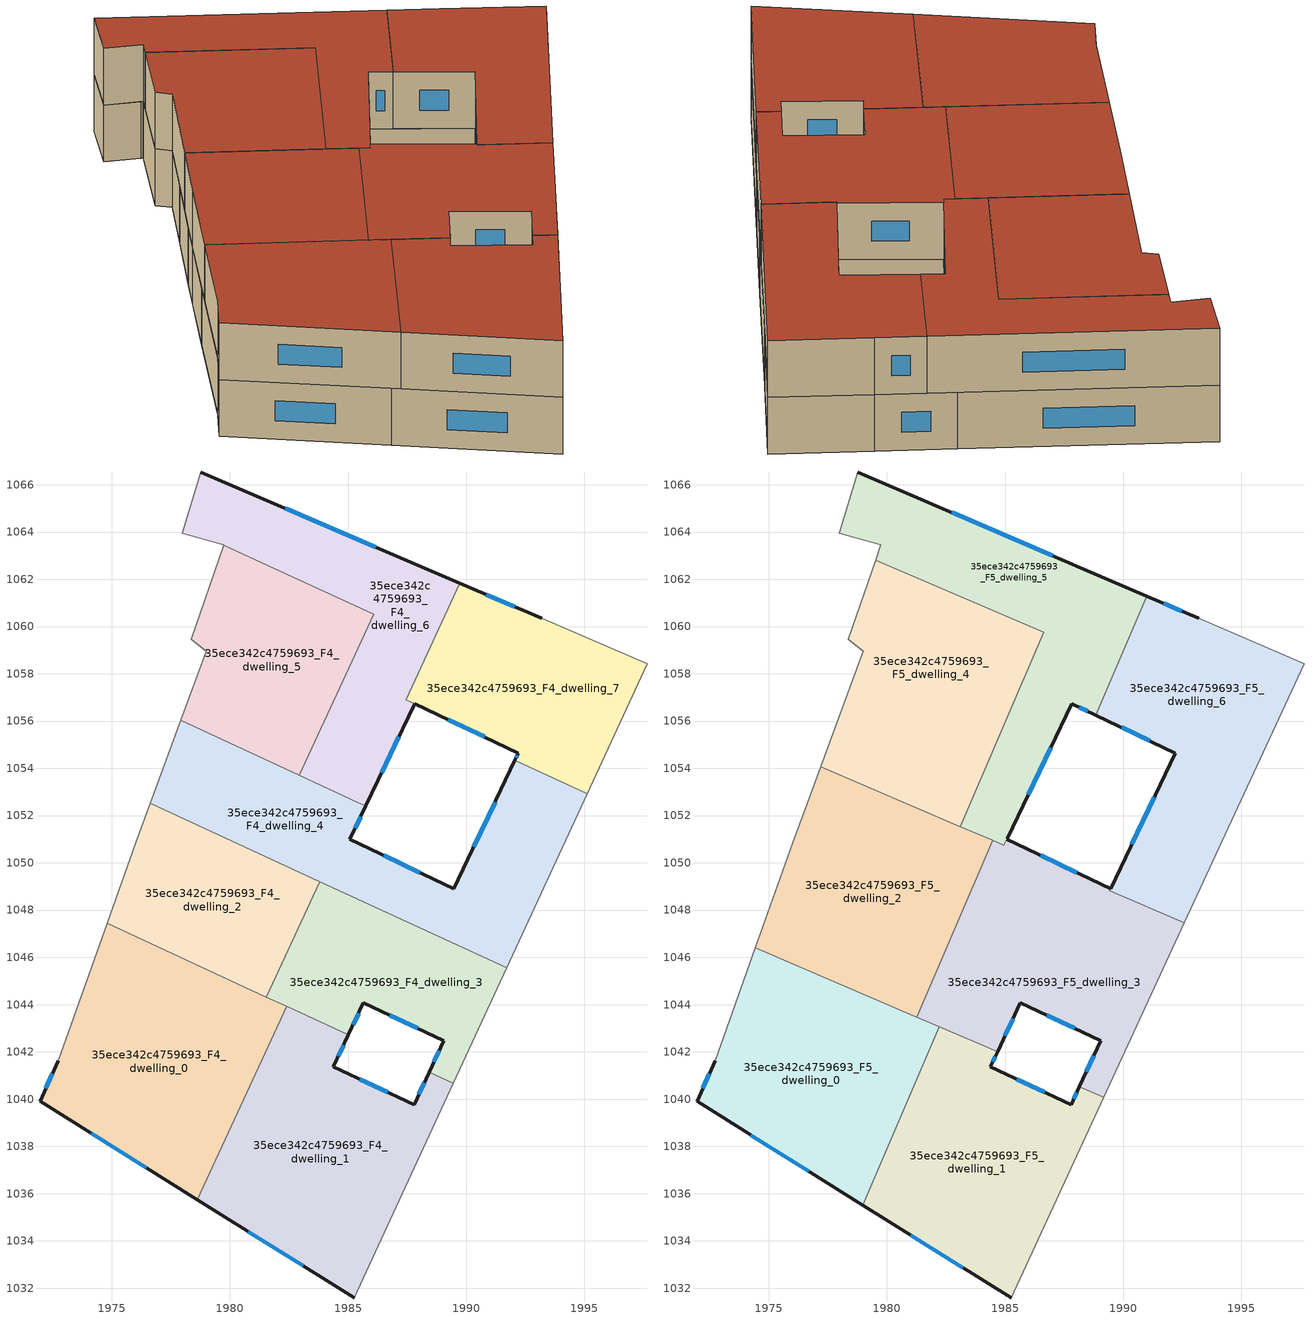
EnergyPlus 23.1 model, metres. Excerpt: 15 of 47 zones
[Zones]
35ece342c4759693_F4_dwelling_0
 floor to 35ece342c4759693_F3_dwelling_0 (EU_floor_Construction): 1982.4,1043.92 1978.61,1035.74 1971.96,1039.91 1972.74,1041.63 1974.8,1047.43 z12
 wall outside (EU_wall_Construction): 1972.74,1041.63 1971.96,1039.91 1978.61,1035.74 z12:15
 wall to 35ece342c4759693_F4_dwelling_1 (EU_wall_Construction): 1978.61,1035.74 1982.4,1043.92 z12:15
 wall adiabatic (EU_wall_Construction): 1974.8,1047.43 1972.74,1041.63 z12:15
 wall to 35ece342c4759693_F4_dwelling_2 (EU_wall_Construction): 1981.54,1044.32 1974.8,1047.43 z12:15
 wall to 35ece342c4759693_F4_dwelling_3 (EU_wall_Construction): 1982.39,1043.92 1981.54,1044.32 z12:15
 window (EU_Window_Construction): 1974.12,1038.55 1976.45,1037.1 / 1972.49,1041.07 1972.21,1040.47 z12.98:14.02
 ceiling adiabatic (EU_roof_Construction): 1982.39,1043.92 1974.8,1047.43 1974.43,1046.4 1981.27,1043.47 1981.61,1044.28 z15
35ece342c4759693_F4_dwelling_1
 floor to 35ece342c4759693_F3_dwelling_1 (EU_floor_Construction): 1988.43,1041.14 1989.44,1040.67 1985.25,1031.59 1978.61,1035.74 1982.4,1043.92 1985.01,1042.71 1984.38,1041.37 1987.79,1039.77 z12
 wall outside (EU_wall_Construction): 1988.43,1041.14 1987.79,1039.77 1984.38,1041.37 1985.01,1042.71 / 1978.61,1035.74 1985.25,1031.59 z12:15
 wall to 35ece342c4759693_F4_dwelling_3 (EU_wall_Construction): 1989.44,1040.67 1988.43,1041.14 / 1985.01,1042.71 1982.4,1043.92 z12:15
 wall adiabatic (EU_wall_Construction): 1985.25,1031.59 1989.44,1040.67 z12:15
 window (EU_Window_Construction): 1986.68,1040.29 1985.49,1040.85 / 1988.22,1040.69 1988,1040.21 / 1980.77,1034.39 1983.09,1032.94 / 1984.58,1041.81 1984.8,1042.28 z12.98:14.02
35ece342c4759693_F4_dwelling_2
 floor to 35ece342c4759693_F3_dwelling_2 (EU_floor_Construction): 1983.8,1049.21 1981.54,1044.32 1974.8,1047.43 1976.01,1050.85 1976.62,1052.52 z12
 wall adiabatic (EU_wall_Construction): 1976.62,1052.52 1976.01,1050.85 1974.8,1047.43 z12:15
 wall to 35ece342c4759693_F4_dwelling_3 (EU_wall_Construction): 1981.54,1044.32 1983.8,1049.21 z12:15
 wall to 35ece342c4759693_F4_dwelling_4 (EU_wall_Construction): 1983.8,1049.21 1976.62,1052.52 z12:15
 ceiling adiabatic (EU_roof_Construction): 1981.54,1044.32 1982.84,1047.13 1983.74,1049.23 1976.62,1052.52 1976.01,1050.85 1974.8,1047.43 z15
35ece342c4759693_F4_dwelling_3
 floor to 35ece342c4759693_F3_dwelling_3 (EU_floor_Construction): 1991.7,1045.55 1989.44,1040.67 1988.43,1041.14 1989.05,1042.48 1985.65,1044.08 1985.01,1042.71 1981.54,1044.32 1983.8,1049.21 z12
 wall outside (EU_wall_Construction): 1985.01,1042.71 1985.65,1044.08 1989.05,1042.48 1988.43,1041.14 z12:15
 wall adiabatic (EU_wall_Construction): 1989.44,1040.67 1991.7,1045.55 z12:15
 wall to 35ece342c4759693_F4_dwelling_4 (EU_wall_Construction): 1991.7,1045.55 1983.8,1049.21 z12:15
 window (EU_Window_Construction): 1986.75,1043.56 1987.94,1043 / 1985.22,1043.16 1985.44,1043.64 / 1988.85,1042.04 1988.63,1041.57 z12.98:14.02
35ece342c4759693_F4_dwelling_4
 floor to 35ece342c4759693_F3_dwelling_4 (EU_floor_Construction): 1995.11,1052.93 1991.7,1045.55 1976.62,1052.52 1977.91,1056.03 1985.75,1052.41 1985.08,1051.01 1989.47,1048.91 1992.06,1054.34 z12
 wall outside (EU_wall_Construction): 1992.06,1054.34 1989.47,1048.91 1985.08,1051.01 1985.75,1052.41 z12:15
 wall adiabatic (EU_wall_Construction): 1977.91,1056.03 1976.62,1052.52 / 1991.7,1045.55 1995.11,1052.93 z12:15
 wall to 35ece342c4759693_F4_dwelling_7 (EU_wall_Construction): 1995.11,1052.93 1992.06,1054.34 z12:15
 wall to 35ece342c4759693_F4_dwelling_5 (EU_wall_Construction): 1982.93,1053.71 1977.91,1056.03 z12:15
 wall to 35ece342c4759693_F4_dwelling_6 (EU_wall_Construction): 1985.75,1052.41 1985.43,1052.55 1982.93,1053.71 z12:15
 window (EU_Window_Construction): 1985.3,1051.46 1985.53,1051.95 / 1988.04,1049.59 1986.51,1050.33 / 1991.22,1052.57 1990.31,1050.67 z12.98:14.02
 ceiling adiabatic (EU_roof_Construction): 1984.95,1050.74 1985.08,1051.01 1985.75,1052.41 1977.91,1056.03 1976.62,1052.52 1983.74,1049.23 1984.47,1050.95 z15
35ece342c4759693_F4_dwelling_5
 floor to 35ece342c4759693_F3_dwelling_5 (EU_floor_Construction): 1986.08,1060.51 1982.93,1053.71 1977.91,1056.03 1978.99,1058.96 1978.36,1059.46 1979.73,1063.44 z12
 wall adiabatic (EU_wall_Construction): 1979.73,1063.44 1978.36,1059.46 1978.99,1058.96 1977.91,1056.03 z12:15
 wall to 35ece342c4759693_F4_dwelling_6 (EU_wall_Construction): 1982.93,1053.71 1986.08,1060.51 1979.73,1063.44 z12:15
35ece342c4759693_F4_dwelling_6
 floor to 35ece342c4759693_F3_dwelling_6 (EU_floor_Construction): 1989.72,1061.83 1987.45,1056.91 1987.81,1056.74 1985.75,1052.41 1985.43,1052.55 1982.93,1053.71 1986.08,1060.51 1979.73,1063.44 1979.74,1063.46 1979.64,1063.49 1977.99,1063.96 1978.77,1066.54 z12
 wall outside (EU_wall_Construction): 1989.72,1061.83 1978.77,1066.54 / 1985.75,1052.41 1987.81,1056.74 z12:15
 wall adiabatic (EU_wall_Construction): 1978.77,1066.54 1977.99,1063.96 1979.64,1063.49 1979.74,1063.46 1979.73,1063.44 z12:15
 wall to 35ece342c4759693_F4_dwelling_7 (EU_wall_Construction): 1987.81,1056.74 1987.45,1056.91 1989.72,1061.83 z12:15
 window (EU_Window_Construction): 1986.16,1063.36 1982.33,1065.01 / 1986.42,1053.82 1987.14,1055.33 z12.98:14.02
35ece342c4759693_F4_dwelling_7
 floor to 35ece342c4759693_F3_dwelling_7 (EU_floor_Construction): 1997.65,1058.42 1995.11,1052.93 1992.06,1054.34 1992.21,1054.65 1987.45,1056.91 1989.72,1061.83 1993.19,1060.35 z12
 wall outside (EU_wall_Construction): 1993.19,1060.35 1989.72,1061.83 / 1987.81,1056.74 1992.21,1054.65 1992.06,1054.34 z12:15
 wall adiabatic (EU_wall_Construction): 1995.11,1052.93 1997.65,1058.42 1993.19,1060.35 z12:15
 window (EU_Window_Construction): 1992.06,1060.83 1990.85,1061.35 / 1992.16,1054.55 1992.11,1054.44 / 1989.24,1056.06 1990.78,1055.33 z12.98:14.02
35ece342c4759693_F5_dwelling_0
 floor to 35ece342c4759693_F4_dwelling_0 (EU_floor_Construction): 1982.03,1043.14 1978.61,1035.74 1971.96,1039.91 1972.74,1041.63 1974.43,1046.4 z15
 floor to 35ece342c4759693_F4_dwelling_1 (EU_floor_Construction): 1982.21,1043.06 1978.97,1035.52 1978.61,1035.74 1982.03,1043.14 z15
 wall outside (EU_wall_Construction): 1972.74,1041.63 1971.96,1039.91 1978.97,1035.52 z15:18
 wall adiabatic (EU_wall_Construction): 1974.43,1046.4 1972.74,1041.63 z15:18
 wall to 35ece342c4759693_F5_dwelling_1 (EU_wall_Construction): 1978.97,1035.52 1982.21,1043.06 z15:18
 wall to 35ece342c4759693_F5_dwelling_2 (EU_wall_Construction): 1981.27,1043.47 1974.43,1046.4 z15:18
 wall to 35ece342c4759693_F5_dwelling_3 (EU_wall_Construction): 1982.21,1043.06 1981.27,1043.47 z15:18
 window (EU_Window_Construction): 1974.24,1038.48 1976.69,1036.95 / 1972.49,1041.07 1972.21,1040.47 z15.98:17.02
 roof outside (EU_roof_Construction): 1978.97,1035.52 1982.21,1043.06 1974.43,1046.4 1972.74,1041.63 1971.96,1039.91 z18
35ece342c4759693_F5_dwelling_1
 floor to 35ece342c4759693_F4_dwelling_1 (EU_floor_Construction): 1988.14,1040.52 1989.17,1040.08 1985.25,1031.59 1978.97,1035.52 1982.21,1043.06 1984.68,1042.01 1984.38,1041.37 1987.79,1039.77 z15
 wall outside (EU_wall_Construction): 1988.14,1040.52 1987.79,1039.77 1984.38,1041.37 1984.68,1042.01 / 1978.97,1035.52 1985.25,1031.59 z15:18
 wall to 35ece342c4759693_F5_dwelling_3 (EU_wall_Construction): 1989.17,1040.08 1988.14,1040.52 / 1984.68,1042.01 1982.21,1043.06 z15:18
 wall adiabatic (EU_wall_Construction): 1985.25,1031.59 1989.17,1040.08 z15:18
 window (EU_Window_Construction): 1986.68,1040.29 1985.49,1040.85 / 1988.03,1040.28 1987.9,1040.01 / 1981.02,1034.24 1983.21,1032.87 / 1984.48,1041.58 1984.58,1041.8 z15.98:17.02
 roof outside (EU_roof_Construction): 1985.25,1031.59 1989.17,1040.08 1988.14,1040.52 1987.79,1039.77 1984.38,1041.37 1984.68,1042.01 1982.21,1043.06 1978.97,1035.52 z18
35ece342c4759693_F5_dwelling_2
 floor to 35ece342c4759693_F4_dwelling_3 (EU_floor_Construction): 1982.84,1047.13 1981.61,1044.28 1981.54,1044.32 z15
 floor adiabatic (EU_floor_Construction): 1984.47,1050.95 1982.84,1047.13 1981.54,1044.32 1981.61,1044.28 1981.27,1043.47 1974.43,1046.4 1976.01,1050.85 1977.19,1054.07 z15
 wall adiabatic (EU_wall_Construction): 1977.19,1054.07 1976.01,1050.85 1974.43,1046.4 z15:18
 wall to 35ece342c4759693_F5_dwelling_3 (EU_wall_Construction): 1981.27,1043.47 1984.47,1050.95 z15:18
 wall to 35ece342c4759693_F5_dwelling_4 (EU_wall_Construction): 1983.1,1051.53 1977.19,1054.07 z15:18
 wall to 35ece342c4759693_F5_dwelling_5 (EU_wall_Construction): 1984.47,1050.95 1983.1,1051.53 z15:18
 roof outside (EU_roof_Construction): 1981.27,1043.47 1984.47,1050.95 1977.19,1054.07 1976.01,1050.85 1974.43,1046.4 z18
35ece342c4759693_F5_dwelling_3
 floor to 35ece342c4759693_F4_dwelling_3 (EU_floor_Construction): 1991.7,1045.55 1989.44,1040.67 1988.43,1041.14 1989.05,1042.48 1985.65,1044.08 1985.01,1042.71 1981.61,1044.28 1982.84,1047.13 1983.8,1049.21 z15
 floor to 35ece342c4759693_F4_dwelling_1 (EU_floor_Construction): 1989.44,1040.67 1989.17,1040.08 1988.14,1040.52 1988.43,1041.14 z15; 1985.01,1042.71 1984.68,1042.01 1982.03,1043.14 1982.39,1043.92 z15
 floor to 35ece342c4759693_F4_dwelling_2 (EU_floor_Construction): 1983.8,1049.21 1982.84,1047.13 1983.74,1049.23 z15
 floor to 35ece342c4759693_F4_dwelling_0 (EU_floor_Construction): 1982.39,1043.92 1982.03,1043.14 1981.27,1043.47 1981.61,1044.28 z15
 floor to 35ece342c4759693_F4_dwelling_4 (EU_floor_Construction): 1992.59,1047.47 1991.7,1045.55 1983.74,1049.23 1984.47,1050.95 1984.95,1050.74 1985.08,1051.01 1989.47,1048.91 1989.43,1048.82 z15
 wall outside (EU_wall_Construction): 1989.47,1048.91 1985.08,1051.01 / 1984.68,1042.01 1985.65,1044.08 1989.05,1042.48 1988.14,1040.52 z15:18
 wall to 35ece342c4759693_F5_dwelling_5 (EU_wall_Construction): 1985.08,1051.01 1984.95,1050.74 1984.47,1050.95 z15:18
 wall to 35ece342c4759693_F5_dwelling_6 (EU_wall_Construction): 1992.59,1047.47 1989.43,1048.82 1989.47,1048.91 z15:18
 wall adiabatic (EU_wall_Construction): 1989.17,1040.08 1992.59,1047.47 z15:18
 window (EU_Window_Construction): 1988.04,1049.59 1986.51,1050.33 / 1988.75,1041.84 1988.44,1041.16 / 1986.75,1043.56 1987.94,1043 / 1984.99,1042.68 1985.33,1043.41 z15.98:17.02
 roof outside (EU_roof_Construction): 1989.17,1040.08 1992.59,1047.47 1989.43,1048.82 1989.47,1048.91 1985.08,1051.01 1984.95,1050.74 1984.47,1050.95 1981.27,1043.47 1984.68,1042.01 1985.65,1044.08 1989.05,1042.48 1988.14,1040.52 z18
35ece342c4759693_F5_dwelling_4
 floor to 35ece342c4759693_F4_dwelling_5 (EU_floor_Construction): 1985.88,1060.08 1982.93,1053.71 1977.91,1056.03 1978.99,1058.96 1978.36,1059.46 1979.52,1062.81 z15
 floor adiabatic (EU_floor_Construction): 1983.85,1053.29 1983.1,1051.53 1977.19,1054.07 1977.91,1056.03 z15
 floor to 35ece342c4759693_F4_dwelling_6 (EU_floor_Construction): 1986.63,1059.76 1983.85,1053.29 1982.93,1053.71 1985.88,1060.08 z15
 wall adiabatic (EU_wall_Construction): 1979.52,1062.81 1978.36,1059.46 1978.99,1058.96 1978.95,1058.86 1977.19,1054.07 z15:18
 wall to 35ece342c4759693_F5_dwelling_5 (EU_wall_Construction): 1983.1,1051.53 1986.63,1059.76 1979.52,1062.81 z15:18
 roof outside (EU_roof_Construction): 1983.1,1051.53 1986.63,1059.76 1979.52,1062.81 1978.36,1059.46 1978.99,1058.96 1978.95,1058.86 1977.19,1054.07 z18
35ece342c4759693_F5_dwelling_5
 floor to 35ece342c4759693_F4_dwelling_6 (EU_floor_Construction): 1989.72,1061.83 1987.45,1056.91 1987.81,1056.74 1985.75,1052.41 1985.43,1052.55 1983.85,1053.28 1986.63,1059.76 1985.88,1060.08 1986.08,1060.51 1979.73,1063.44 1979.74,1063.46 1977.99,1063.96 1978.77,1066.54 z15
 floor to 35ece342c4759693_F4_dwelling_5 (EU_floor_Construction): 1986.08,1060.51 1985.88,1060.08 1979.52,1062.81 1979.73,1063.44 z15
 floor adiabatic (EU_floor_Construction): 1985.43,1052.55 1985.75,1052.41 1985.08,1051.01 1984.95,1050.74 1983.1,1051.53 1983.85,1053.28 z15
 floor to 35ece342c4759693_F4_dwelling_7 (EU_floor_Construction): 1990.99,1061.29 1988.83,1056.26 1987.45,1056.91 1989.72,1061.83 z15
 wall outside (EU_wall_Construction): 1990.99,1061.29 1978.77,1066.54 / 1985.08,1051.01 1987.81,1056.74 1988.83,1056.25 z15:18
 wall adiabatic (EU_wall_Construction): 1978.77,1066.54 1977.99,1063.96 1979.74,1063.46 1979.52,1062.81 z15:18
 wall to 35ece342c4759693_F5_dwelling_6 (EU_wall_Construction): 1988.83,1056.25 1990.99,1061.29 z15:18
 window (EU_Window_Construction): 1987.02,1063 1982.74,1064.83 / 1988.14,1056.58 1988.5,1056.41 / 1985.97,1052.87 1986.92,1054.88 z15.98:17.02
 roof outside (EU_roof_Construction): 1985.08,1051.01 1987.81,1056.74 1988.83,1056.25 1990.99,1061.29 1978.77,1066.54 1977.99,1063.96 1979.74,1063.46 1979.52,1062.81 1986.63,1059.76 1983.1,1051.53 1984.95,1050.74 z18
35ece342c4759693_F5_dwelling_6
 floor to 35ece342c4759693_F4_dwelling_7 (EU_floor_Construction): 1997.65,1058.42 1995.11,1052.93 1992.06,1054.34 1992.21,1054.65 1988.83,1056.26 1990.99,1061.29 1993.19,1060.35 z15
 floor to 35ece342c4759693_F4_dwelling_4 (EU_floor_Construction): 1995.11,1052.93 1992.59,1047.47 1989.43,1048.82 1989.47,1048.91 1992.06,1054.34 z15
 wall outside (EU_wall_Construction): 1988.83,1056.25 1992.21,1054.65 1989.47,1048.91 / 1993.19,1060.35 1990.99,1061.29 z15:18
 wall adiabatic (EU_wall_Construction): 1992.59,1047.47 1997.65,1058.42 1993.19,1060.35 z15:18
 window (EU_Window_Construction): 1991.32,1052.78 1990.36,1050.78 / 1989.93,1055.73 1991.11,1055.17 / 1992.47,1060.65 1991.71,1060.99 z15.98:17.02
 roof outside (EU_roof_Construction): 1992.59,1047.47 1997.65,1058.42 1993.19,1060.35 1990.99,1061.29 1988.83,1056.25 1992.21,1054.65 1989.47,1048.91 1989.43,1048.82 z18
[Building]
EU S2 Campaign: North Axis=0; Terrain=City; Solar Distribution=FullExterior
[Site:Location]
Bologna: Latitude=44.5; Longitude=11.25; Time Zone=1; Elevation=37
[SizingPeriod:WeatherFileDays]
AnnualSizingPeriod: Begin Month=1; Begin Day of Month=1; End Month=12; End Day of Month=31; Day of Week for Start Day=Monday; Use Weather File Daylight Saving Period=No; Use Weather File Rain and Snow Indicators=No
[MATERIAL]
EU_InternalMass_Material: Roughness=MediumRough; Thickness=0.1; Conductivity=1; Density=1800; Specific Heat=900; Thermal Absorptance=0.9; Solar Absorptance=0.7; Visible Absorptance=0.7
[MATERIAL:NOMASS] Roughness=MediumRough; Thermal Absorptance=0.9; Solar Absorptance=0.7; Visible Absorptance=0.7
Name | Thermal Resistance
EU_wall_NoMass | 0.905828
EU_roof_NoMass | 0.37593
EU_floor_NoMass | 0.67114
[WINDOWMATERIAL:SIMPLEGLAZINGSYSTEM]
EU_Window_SimpleGlazing: UFactor=4.52486; Solar Heat Gain Coefficient=0.85; Visible Transmittance=0.85
[CONSTRUCTION]
EU_wall_Construction: EU_wall_NoMass
EU_roof_Construction: EU_roof_NoMass
EU_floor_Construction: EU_floor_NoMass
EU_Window_Construction: EU_Window_SimpleGlazing
EU_InternalMass_Construction: EU_InternalMass_Material
[ZONE] Type=1; Multiplier=1; Ceiling Height=autocalculate; Floor Area=autocalculate; Part of Total Floor Area=Yes
Name | Volume
35ece342c4759693_F4_dwelling_0 | 204.507
35ece342c4759693_F5_dwelling_0 | 187.648
35ece342c4759693_F4_dwelling_1 | 204.53
35ece342c4759693_F5_dwelling_1 | 187.657
35ece342c4759693_F4_dwelling_2 | 123.865
35ece342c4759693_F5_dwelling_2 | 187.649
35ece342c4759693_F4_dwelling_3 | 123.864
35ece342c4759693_F5_dwelling_3 | 190.513
35ece342c4759693_F4_dwelling_4 | 208.966
35ece342c4759693_F5_dwelling_4 | 187.647
35ece342c4759693_F4_dwelling_5 | 141.473
35ece342c4759693_F5_dwelling_5 | 186.535
35ece342c4759693_F4_dwelling_6 | 158.564
35ece342c4759693_F5_dwelling_6 | 185.897
35ece342c4759693_F4_dwelling_7 | 147.789
[INTERNALMASS] Construction=EU_InternalMass_Construction
Name | Zone or ZoneList | Surface Area
35ece342c4759693_F4_dwelling_0_EU_InternalMass | 35ece342c4759693_F4_dwelling_0 | 68.169
35ece342c4759693_F4_dwelling_1_EU_InternalMass | 35ece342c4759693_F4_dwelling_1 | 68.1761
35ece342c4759693_F4_dwelling_2_EU_InternalMass | 35ece342c4759693_F4_dwelling_2 | 41.2886
35ece342c4759693_F4_dwelling_3_EU_InternalMass | 35ece342c4759693_F4_dwelling_3 | 41.2877
35ece342c4759693_F4_dwelling_4_EU_InternalMass | 35ece342c4759693_F4_dwelling_4 | 69.6563
35ece342c4759693_F4_dwelling_5_EU_InternalMass | 35ece342c4759693_F4_dwelling_5 | 47.1581
35ece342c4759693_F4_dwelling_6_EU_InternalMass | 35ece342c4759693_F4_dwelling_6 | 52.8546
35ece342c4759693_F4_dwelling_7_EU_InternalMass | 35ece342c4759693_F4_dwelling_7 | 49.2739
35ece342c4759693_F5_dwelling_0_EU_InternalMass | 35ece342c4759693_F5_dwelling_0 | 62.553
35ece342c4759693_F5_dwelling_1_EU_InternalMass | 35ece342c4759693_F5_dwelling_1 | 62.5517
35ece342c4759693_F5_dwelling_2_EU_InternalMass | 35ece342c4759693_F5_dwelling_2 | 62.5506
35ece342c4759693_F5_dwelling_3_EU_InternalMass | 35ece342c4759693_F5_dwelling_3 | 63.5089
35ece342c4759693_F5_dwelling_4_EU_InternalMass | 35ece342c4759693_F5_dwelling_4 | 62.5491
35ece342c4759693_F5_dwelling_5_EU_InternalMass | 35ece342c4759693_F5_dwelling_5 | 62.1792
35ece342c4759693_F5_dwelling_6_EU_InternalMass | 35ece342c4759693_F5_dwelling_6 | 61.9696
[OTHEREQUIPMENT] Fuel Type=Electricity; Design Level Calculation Method=Watts/Area; Power per Zone Floor Area=1; Fraction Latent=0; Fraction Radiant=0; Fraction Lost=0; Carbon Dioxide Generation Rate=0; EndUse Subcategory=EU_Step8_InternalGains
Name | Zone or ZoneList or Space or SpaceList | Schedule
EU_Step8_InternalGain_35ece342c4759693_F4_dwelling_0_f000 | 35ece342c4759693_F4_dwelling_0 | EU_Step8_GainSchedule_35ece342c4759693_F4_dwelling_0_f000
EU_Step8_InternalGain_35ece342c4759693_F4_dwelling_1_f000 | 35ece342c4759693_F4_dwelling_1 | EU_Step8_GainSchedule_35ece342c4759693_F4_dwelling_1_f000
EU_Step8_InternalGain_35ece342c4759693_F4_dwelling_2_f000 | 35ece342c4759693_F4_dwelling_2 | EU_Step8_GainSchedule_35ece342c4759693_F4_dwelling_2_f000
EU_Step8_InternalGain_35ece342c4759693_F4_dwelling_3_f000 | 35ece342c4759693_F4_dwelling_3 | EU_Step8_GainSchedule_35ece342c4759693_F4_dwelling_3_f000
EU_Step8_InternalGain_35ece342c4759693_F4_dwelling_4_f000 | 35ece342c4759693_F4_dwelling_4 | EU_Step8_GainSchedule_35ece342c4759693_F4_dwelling_4_f000
EU_Step8_InternalGain_35ece342c4759693_F4_dwelling_5_f000 | 35ece342c4759693_F4_dwelling_5 | EU_Step8_GainSchedule_35ece342c4759693_F4_dwelling_5_f000
EU_Step8_InternalGain_35ece342c4759693_F4_dwelling_6_f000 | 35ece342c4759693_F4_dwelling_6 | EU_Step8_GainSchedule_35ece342c4759693_F4_dwelling_6_f000
EU_Step8_InternalGain_35ece342c4759693_F4_dwelling_7_f000 | 35ece342c4759693_F4_dwelling_7 | EU_Step8_GainSchedule_35ece342c4759693_F4_dwelling_7_f000
EU_Step8_InternalGain_35ece342c4759693_F5_dwelling_0_f000 | 35ece342c4759693_F5_dwelling_0 | EU_Step8_GainSchedule_35ece342c4759693_F5_dwelling_0_f000
EU_Step8_InternalGain_35ece342c4759693_F5_dwelling_1_f000 | 35ece342c4759693_F5_dwelling_1 | EU_Step8_GainSchedule_35ece342c4759693_F5_dwelling_1_f000
EU_Step8_InternalGain_35ece342c4759693_F5_dwelling_2_f000 | 35ece342c4759693_F5_dwelling_2 | EU_Step8_GainSchedule_35ece342c4759693_F5_dwelling_2_f000
EU_Step8_InternalGain_35ece342c4759693_F5_dwelling_3_f000 | 35ece342c4759693_F5_dwelling_3 | EU_Step8_GainSchedule_35ece342c4759693_F5_dwelling_3_f000
EU_Step8_InternalGain_35ece342c4759693_F5_dwelling_4_f000 | 35ece342c4759693_F5_dwelling_4 | EU_Step8_GainSchedule_35ece342c4759693_F5_dwelling_4_f000
EU_Step8_InternalGain_35ece342c4759693_F5_dwelling_5_f000 | 35ece342c4759693_F5_dwelling_5 | EU_Step8_GainSchedule_35ece342c4759693_F5_dwelling_5_f000
EU_Step8_InternalGain_35ece342c4759693_F5_dwelling_6_f000 | 35ece342c4759693_F5_dwelling_6 | EU_Step8_GainSchedule_35ece342c4759693_F5_dwelling_6_f000
[ZONEVENTILATION:DESIGNFLOWRATE] Schedule=EU_AlwaysOn; Design Flow Rate Calculation Method=AirChanges/Hour; Air Changes per Hour=0.73129; Ventilation Type=Natural; Fan Pressure Rise=0; Fan Total Efficiency=1; Constant Term Coefficient=1; Temperature Term Coefficient=0; Velocity Term Coefficient=0; Velocity Squared Term Coefficient=0; Minimum Indoor Temperature=-100; Maximum Indoor Temperature=100; Delta Temperature=-100; Minimum Outdoor Temperature=-100; Maximum Outdoor Temperature=100; Maximum Wind Speed=40
Name | Zone or ZoneList or Space or SpaceList
EU_ConstantAir_35ece342c4759693_F4_dwelling_0 | 35ece342c4759693_F4_dwelling_0
EU_ConstantAir_35ece342c4759693_F4_dwelling_1 | 35ece342c4759693_F4_dwelling_1
EU_ConstantAir_35ece342c4759693_F4_dwelling_2 | 35ece342c4759693_F4_dwelling_2
EU_ConstantAir_35ece342c4759693_F4_dwelling_3 | 35ece342c4759693_F4_dwelling_3
EU_ConstantAir_35ece342c4759693_F4_dwelling_4 | 35ece342c4759693_F4_dwelling_4
EU_ConstantAir_35ece342c4759693_F4_dwelling_5 | 35ece342c4759693_F4_dwelling_5
EU_ConstantAir_35ece342c4759693_F4_dwelling_6 | 35ece342c4759693_F4_dwelling_6
EU_ConstantAir_35ece342c4759693_F4_dwelling_7 | 35ece342c4759693_F4_dwelling_7
EU_ConstantAir_35ece342c4759693_F5_dwelling_0 | 35ece342c4759693_F5_dwelling_0
EU_ConstantAir_35ece342c4759693_F5_dwelling_1 | 35ece342c4759693_F5_dwelling_1
EU_ConstantAir_35ece342c4759693_F5_dwelling_2 | 35ece342c4759693_F5_dwelling_2
EU_ConstantAir_35ece342c4759693_F5_dwelling_3 | 35ece342c4759693_F5_dwelling_3
EU_ConstantAir_35ece342c4759693_F5_dwelling_4 | 35ece342c4759693_F5_dwelling_4
EU_ConstantAir_35ece342c4759693_F5_dwelling_5 | 35ece342c4759693_F5_dwelling_5
EU_ConstantAir_35ece342c4759693_F5_dwelling_6 | 35ece342c4759693_F5_dwelling_6
[HVACTEMPLATE:THERMOSTAT] Constant Heating Setpoint=20; Constant Cooling Setpoint=50
EU_HeatOnly_35ece342c4759693_F0_dwelling_0; EU_HeatOnly_35ece342c4759693_F0_dwelling_1; EU_HeatOnly_35ece342c4759693_F0_dwelling_2; EU_HeatOnly_35ece342c4759693_F0_dwelling_3; EU_HeatOnly_35ece342c4759693_F0_dwelling_4; EU_HeatOnly_35ece342c4759693_F0_dwelling_5; EU_HeatOnly_35ece342c4759693_F0_dwelling_6; EU_HeatOnly_35ece342c4759693_F0_dwelling_7; EU_HeatOnly_35ece342c4759693_F1_dwelling_0; EU_HeatOnly_35ece342c4759693_F1_dwelling_1; EU_HeatOnly_35ece342c4759693_F1_dwelling_2; EU_HeatOnly_35ece342c4759693_F1_dwelling_3; EU_HeatOnly_35ece342c4759693_F1_dwelling_4; EU_HeatOnly_35ece342c4759693_F1_dwelling_5; EU_HeatOnly_35ece342c4759693_F1_dwelling_6; EU_HeatOnly_35ece342c4759693_F1_dwelling_7; EU_HeatOnly_35ece342c4759693_F2_dwelling_0; EU_HeatOnly_35ece342c4759693_F2_dwelling_1; EU_HeatOnly_35ece342c4759693_F2_dwelling_2; EU_HeatOnly_35ece342c4759693_F2_dwelling_3; EU_HeatOnly_35ece342c4759693_F2_dwelling_4; EU_HeatOnly_35ece342c4759693_F2_dwelling_5; EU_HeatOnly_35ece342c4759693_F2_dwelling_6; EU_HeatOnly_35ece342c4759693_F2_dwelling_7; EU_HeatOnly_35ece342c4759693_F3_dwelling_0; EU_HeatOnly_35ece342c4759693_F3_dwelling_1; EU_HeatOnly_35ece342c4759693_F3_dwelling_2; EU_HeatOnly_35ece342c4759693_F3_dwelling_3; EU_HeatOnly_35ece342c4759693_F3_dwelling_4; EU_HeatOnly_35ece342c4759693_F3_dwelling_5; EU_HeatOnly_35ece342c4759693_F3_dwelling_6; EU_HeatOnly_35ece342c4759693_F3_dwelling_7; EU_HeatOnly_35ece342c4759693_F4_dwelling_0; EU_HeatOnly_35ece342c4759693_F4_dwelling_1; EU_HeatOnly_35ece342c4759693_F4_dwelling_2; EU_HeatOnly_35ece342c4759693_F4_dwelling_3; EU_HeatOnly_35ece342c4759693_F4_dwelling_4; EU_HeatOnly_35ece342c4759693_F4_dwelling_5; EU_HeatOnly_35ece342c4759693_F4_dwelling_6; EU_HeatOnly_35ece342c4759693_F4_dwelling_7; EU_HeatOnly_35ece342c4759693_F5_dwelling_0; EU_HeatOnly_35ece342c4759693_F5_dwelling_1; EU_HeatOnly_35ece342c4759693_F5_dwelling_2; EU_HeatOnly_35ece342c4759693_F5_dwelling_3; EU_HeatOnly_35ece342c4759693_F5_dwelling_4; EU_HeatOnly_35ece342c4759693_F5_dwelling_5; EU_HeatOnly_35ece342c4759693_F5_dwelling_6
[HVACTEMPLATE:ZONE:IDEALLOADSAIRSYSTEM] System Availability Schedule=EU_AlwaysOn; Maximum Heating Supply Air Temperature=50; Minimum Cooling Supply Air Temperature=13; Maximum Heating Supply Air Humidity Ratio=0.0156; Minimum Cooling Supply Air Humidity Ratio=0.0077; Heating Limit=NoLimit; Cooling Limit=NoLimit; Heating Availability Schedule=EU_AlwaysOn; Cooling Availability Schedule=EU_CoolingOff; Dehumidification Control Type=ConstantSensibleHeatRatio; Cooling Sensible Heat Ratio=0.7; Dehumidification Setpoint=60; Humidification Control Type=None; Humidification Setpoint=30; Outdoor Air Method=None; Outdoor Air Flow Rate per Person=0.00944; Outdoor Air Flow Rate per Zone Floor Area=0; Outdoor Air Flow Rate per Zone=0; Demand Controlled Ventilation Type=None; Outdoor Air Economizer Type=NoEconomizer; Heat Recovery Type=None; Sensible Heat Recovery Effectiveness=0.7; Latent Heat Recovery Effectiveness=0.65
Name | Template Thermostat
35ece342c4759693_F4_dwelling_0 | EU_HeatOnly_35ece342c4759693_F4_dwelling_0
35ece342c4759693_F4_dwelling_1 | EU_HeatOnly_35ece342c4759693_F4_dwelling_1
35ece342c4759693_F4_dwelling_2 | EU_HeatOnly_35ece342c4759693_F4_dwelling_2
35ece342c4759693_F4_dwelling_3 | EU_HeatOnly_35ece342c4759693_F4_dwelling_3
35ece342c4759693_F4_dwelling_4 | EU_HeatOnly_35ece342c4759693_F4_dwelling_4
35ece342c4759693_F4_dwelling_5 | EU_HeatOnly_35ece342c4759693_F4_dwelling_5
35ece342c4759693_F4_dwelling_6 | EU_HeatOnly_35ece342c4759693_F4_dwelling_6
35ece342c4759693_F4_dwelling_7 | EU_HeatOnly_35ece342c4759693_F4_dwelling_7
35ece342c4759693_F5_dwelling_0 | EU_HeatOnly_35ece342c4759693_F5_dwelling_0
35ece342c4759693_F5_dwelling_1 | EU_HeatOnly_35ece342c4759693_F5_dwelling_1
35ece342c4759693_F5_dwelling_2 | EU_HeatOnly_35ece342c4759693_F5_dwelling_2
35ece342c4759693_F5_dwelling_3 | EU_HeatOnly_35ece342c4759693_F5_dwelling_3
35ece342c4759693_F5_dwelling_4 | EU_HeatOnly_35ece342c4759693_F5_dwelling_4
35ece342c4759693_F5_dwelling_5 | EU_HeatOnly_35ece342c4759693_F5_dwelling_5
35ece342c4759693_F5_dwelling_6 | EU_HeatOnly_35ece342c4759693_F5_dwelling_6
[SIZING:ZONE] Zone Cooling Design Supply Air Temperature Input Method=SupplyAirTemperature; Zone Cooling Design Supply Air Temperature=13; Zone Heating Design Supply Air Temperature Input Method=SupplyAirTemperature; Zone Heating Design Supply Air Temperature=50; Zone Cooling Design Supply Air Humidity Ratio=0.008; Zone Heating Design Supply Air Humidity Ratio=0.008; Cooling Design Air Flow Method=DesignDay; Cooling Design Air Flow Rate=0; Cooling Minimum Air Flow per Zone Floor Area=0.000762; Cooling Minimum Air Flow=0; Cooling Minimum Air Flow Fraction=0.2; Heating Design Air Flow Method=DesignDay; Heating Design Air Flow Rate=0; Heating Maximum Air Flow per Zone Floor Area=0.002032; Heating Maximum Air Flow=0.141576; Heating Maximum Air Flow Fraction=0.3; Account for Dedicated Outdoor Air System=No; Dedicated Outdoor Air System Control Strategy=NeutralSupplyAir; Dedicated Outdoor Air Low Setpoint Temperature for Design=autosize; Dedicated Outdoor Air High Setpoint Temperature for Design=autosize; Zone Load Sizing Method=Sensible Load Only No Latent Load; Zone Latent Cooling Design Supply Air Humidity Ratio Input Method=HumidityRatioDifference; Zone Cooling Design Supply Air Humidity Ratio Difference=0.005; Zone Latent Heating Design Supply Air Humidity Ratio Input Method=HumidityRatioDifference; Zone Humidification Design Supply Air Humidity Ratio Difference=0.005
35ece342c4759693_F4_dwelling_0; 35ece342c4759693_F4_dwelling_1; 35ece342c4759693_F4_dwelling_2; 35ece342c4759693_F4_dwelling_3; 35ece342c4759693_F4_dwelling_4; 35ece342c4759693_F4_dwelling_5; 35ece342c4759693_F4_dwelling_6; 35ece342c4759693_F4_dwelling_7; 35ece342c4759693_F5_dwelling_0; 35ece342c4759693_F5_dwelling_1; 35ece342c4759693_F5_dwelling_2; 35ece342c4759693_F5_dwelling_3; 35ece342c4759693_F5_dwelling_4; 35ece342c4759693_F5_dwelling_5; 35ece342c4759693_F5_dwelling_6
[SCHEDULE:CONSTANT]
Name | Hourly Value
EU_AlwaysOn | 1
EU_CoolingOff | 0
[SCHEDULE:FILE] Column Number=1; Rows to Skip at Top=0; Number of Hours of Data=8760; Column Separator=Comma; Interpolate to Timestep=No; Minutes per Item=60; Adjust Schedule for Daylight Savings=Yes
Name | File
EU_Step8_GainSchedule_35ece342c4759693_F4_dwelling_0_f000 | ../../schedules/35ece342c4759693/35ece342c4759693_F4_dwelling_0_f000_gain.csv
EU_Step8_GainSchedule_35ece342c4759693_F4_dwelling_1_f000 | ../../schedules/35ece342c4759693/35ece342c4759693_F4_dwelling_1_f000_gain.csv
EU_Step8_GainSchedule_35ece342c4759693_F4_dwelling_2_f000 | ../../schedules/35ece342c4759693/35ece342c4759693_F4_dwelling_2_f000_gain.csv
EU_Step8_GainSchedule_35ece342c4759693_F4_dwelling_3_f000 | ../../schedules/35ece342c4759693/35ece342c4759693_F4_dwelling_3_f000_gain.csv
EU_Step8_GainSchedule_35ece342c4759693_F4_dwelling_4_f000 | ../../schedules/35ece342c4759693/35ece342c4759693_F4_dwelling_4_f000_gain.csv
EU_Step8_GainSchedule_35ece342c4759693_F4_dwelling_5_f000 | ../../schedules/35ece342c4759693/35ece342c4759693_F4_dwelling_5_f000_gain.csv
EU_Step8_GainSchedule_35ece342c4759693_F4_dwelling_6_f000 | ../../schedules/35ece342c4759693/35ece342c4759693_F4_dwelling_6_f000_gain.csv
EU_Step8_GainSchedule_35ece342c4759693_F4_dwelling_7_f000 | ../../schedules/35ece342c4759693/35ece342c4759693_F4_dwelling_7_f000_gain.csv
EU_Step8_GainSchedule_35ece342c4759693_F5_dwelling_0_f000 | ../../schedules/35ece342c4759693/35ece342c4759693_F5_dwelling_0_f000_gain.csv
EU_Step8_GainSchedule_35ece342c4759693_F5_dwelling_1_f000 | ../../schedules/35ece342c4759693/35ece342c4759693_F5_dwelling_1_f000_gain.csv
EU_Step8_GainSchedule_35ece342c4759693_F5_dwelling_2_f000 | ../../schedules/35ece342c4759693/35ece342c4759693_F5_dwelling_2_f000_gain.csv
EU_Step8_GainSchedule_35ece342c4759693_F5_dwelling_3_f000 | ../../schedules/35ece342c4759693/35ece342c4759693_F5_dwelling_3_f000_gain.csv
EU_Step8_GainSchedule_35ece342c4759693_F5_dwelling_4_f000 | ../../schedules/35ece342c4759693/35ece342c4759693_F5_dwelling_4_f000_gain.csv
EU_Step8_GainSchedule_35ece342c4759693_F5_dwelling_5_f000 | ../../schedules/35ece342c4759693/35ece342c4759693_F5_dwelling_5_f000_gain.csv
EU_Step8_GainSchedule_35ece342c4759693_F5_dwelling_6_f000 | ../../schedules/35ece342c4759693/35ece342c4759693_F5_dwelling_6_f000_gain.csv
